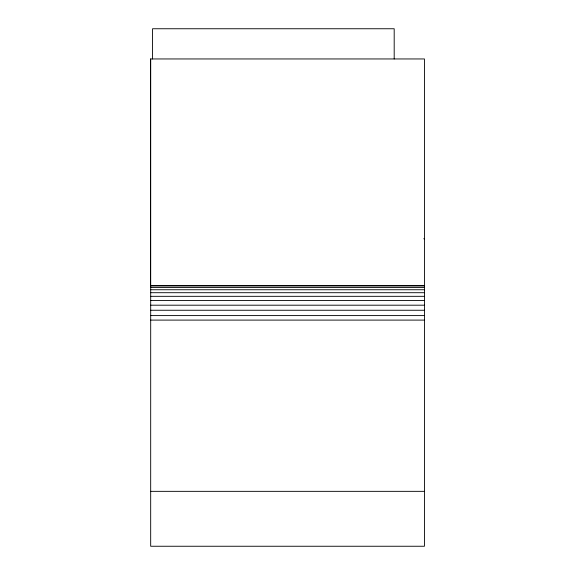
<?xml version="1.0" encoding="UTF-8"?>
<svg xmlns="http://www.w3.org/2000/svg" width="575" height="575" viewBox="0 0 575 575"><rect width="100%" height="100%" fill="white"/><g stroke="black" fill="none" stroke-linecap="round" stroke-linejoin="round"><path stroke-width="0.86" d="M423.71 238.769L424.429 238.769M424.429 285.444L150.571 285.444L150.571 58.952L424.429 58.952L424.429 546.25L150.679 546.25L150.708 58.952M150.664 286.005L424.429 286.005M150.664 287.493L424.429 287.493M150.664 289.743L424.429 289.743M150.664 292.704L424.429 292.704M150.664 296.326L424.429 296.326M150.664 300.517L424.429 300.517M150.664 305.196L424.429 305.196M150.664 310.256L424.429 310.256M150.664 315.589L424.429 315.589M150.664 320.103L424.429 320.103M150.679 491.345L424.429 491.345M394.191 58.952L394.191 28.75L152.562 28.75L152.562 58.952"/></g></svg>
